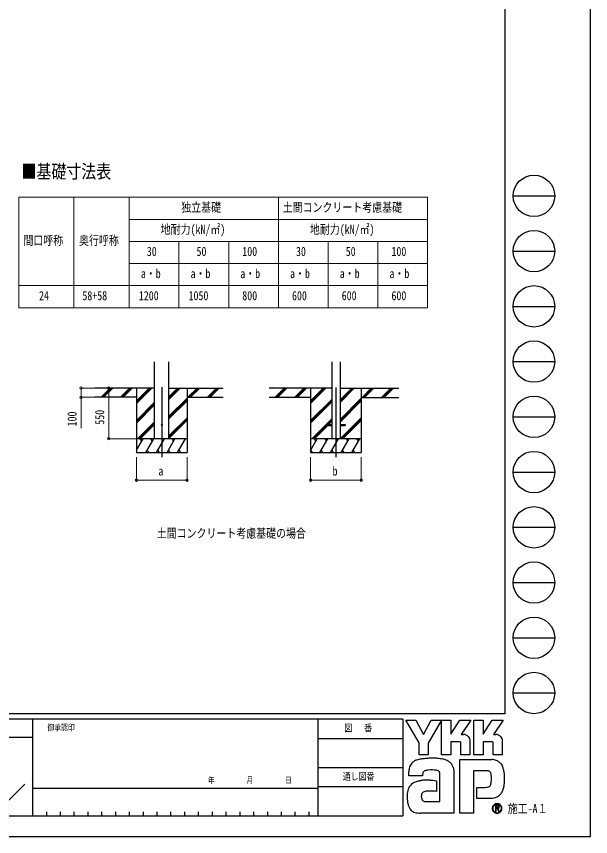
# Model space of a CAD drawing. Units: millimetres, scale not verified. Extents: x -12615 to 12615, y -8910 to 8910.
# Drawn here: x 6380 to 12615, y -8910 to 0 of the extents above; entities that cross this region are included whole.
import ezdxf
from ezdxf.enums import TextEntityAlignment as Align

# ---------------------------------------------------------------- set-up
doc = ezdxf.new("R2010")
doc.units = ezdxf.units.MM
doc.header["$LTSCALE"] = 50
doc.layers.add('0-1_TABLE1', color=7, linetype='Continuous', lineweight=18)
doc.layers.add('0-7_YKK_D', color=6, linetype='Continuous', lineweight=18)
for name, color, linetype in [('0-2_USER1', 3, 'Continuous'), ('0-4_YKK_12', 2, 'Continuous'), ('0-6_YKK_A1', 4, 'Continuous'), ('0-8_YKK_ZWAK', 7, 'Continuous')]:
    doc.layers.add(name, color=color, linetype=linetype)
doc.styles.add('ＭＳ ゴシック', font='')
doc.styles.get('ＭＳ ゴシック').set_extended_font_data('MS Gothic')

msp = doc.modelspace()

# ---------------------------------------------------------------- linework, layer by layer
at = {"layer": '0-1_TABLE1'}
for p, q in [((6405.06, -1965), (10845.06, -1965)), ((6405.06, -1965), (6405.06, -3165)), ((7005.06, -1965), (7005.06, -3165)), ((7605.06, -1965), (7605.06, -3165)), ((9225.06, -1965), (9225.06, -3165)), ((7605.06, -2205), (10845.06, -2205)), ((7605.06, -2445), (10845.06, -2445)), ((8685.06, -2445), (8685.06, -3165)), ((9765.06, -2445), (9765.06, -3165)), ((10305.06, -2445), (10305.06, -3165)), ((7605.06, -2685), (10845.06, -2685)), ((6405.06, -2925), (10845.06, -2925)), ((6405.06, -3165), (10845.06, -3165))]:
    msp.add_line(p, q, dxfattribs=at)
for points in [[(10845.06, -1965), (10845.06, -2445), (10845.06, -2925), (10845.06, -3165)], [(8145.06, -2445), (8145.06, -2925), (8145.06, -3165)]]:
    msp.add_lwpolyline(points, dxfattribs=at)
at = {"layer": '0-4_YKK_12'}
for p, q in [((7958.06, -4028.79), (7958.06, -4788)), ((9849.06, -4029.79), (9849.06, -4789))]:
    msp.add_line(p, q, dxfattribs=at)
at = {"layer": '0-6_YKK_A1'}
for p, q in [((7880.31, -4588), (7880.31, -3752.65)), ((8035.81, -4588), (8035.81, -3752.65)), ((9803.86, -3753.65), (9803.86, -4589)), ((9894.26, -3753.65), (9894.26, -4589)), ((7880.31, -4038), (7232.11, -4038)), ((7298.8, -4136.6), (7397.39, -4038)), ((7311.53, -4138), (7411.53, -4038)), ((7325.68, -4138), (7425.68, -4038)), ((7510.93, -4136.6), (7609.52, -4038)), ((7523.67, -4138), (7623.67, -4038)), ((7537.81, -4138), (7637.81, -4038)), ((7683.06, -4038), (7683.06, -4738)), ((7683.06, -4204.88), (7849.94, -4038)), ((7683.06, -4190.74), (7835.8, -4038)), ((7683.06, -4176.6), (7821.66, -4038)), ((8035.81, -4160.5), (8158.31, -4038)), ((8035.81, -4146.36), (8144.17, -4038)), ((8035.81, -4132.21), (8130.02, -4038)), ((8035.81, -4038), (8623.68, -4038)), ((8233.06, -4038), (8233.06, -4738)), ((8242.16, -4138), (8342.16, -4038)), ((8256.3, -4138), (8356.3, -4038)), ((8270.44, -4138), (8370.44, -4038)), ((8454.29, -4138), (8554.29, -4038)), ((8468.43, -4138), (8568.43, -4038)), ((8482.57, -4138), (8582.57, -4038)), ((9803.86, -4039), (9123.11, -4039)), ((9189.8, -4137.6), (9288.39, -4039)), ((9202.53, -4139), (9302.54, -4039)), ((9216.68, -4139), (9316.68, -4039)), ((9401.93, -4137.6), (9500.53, -4039)), ((9414.67, -4139), (9514.67, -4039)), ((9428.81, -4139), (9528.81, -4039)), ((9574.06, -4039), (9574.06, -4739)), ((9574.06, -4205.88), (9740.94, -4039)), ((9574.06, -4191.74), (9726.8, -4039)), ((9574.06, -4177.6), (9712.66, -4039)), ((9894.26, -4194.05), (10049.31, -4039)), ((9894.26, -4179.91), (10035.17, -4039)), ((9894.26, -4165.76), (10021.03, -4039)), ((9894.26, -4039), (10532.27, -4039)), ((10124.06, -4039), (10124.06, -4739)), ((10133.16, -4139), (10233.16, -4039)), ((10147.3, -4139), (10247.3, -4039)), ((10161.44, -4139), (10261.44, -4039)), ((10345.29, -4139), (10445.29, -4039)), ((10359.43, -4139), (10459.43, -4039)), ((10373.57, -4139), (10473.57, -4039)), ((7683.06, -4138), (7232.11, -4138)), ((8035.81, -4344.34), (8233.06, -4147.1)), ((8035.81, -4358.49), (8233.06, -4161.24)), ((8035.81, -4372.63), (8233.06, -4175.38)), ((8233.06, -4138), (8623.68, -4138)), ((9574.06, -4139), (9123.11, -4139)), ((9574.06, -4389.73), (9803.86, -4159.93)), ((9574.06, -4403.87), (9803.86, -4174.07)), ((9894.26, -4377.89), (10124.06, -4148.1)), ((9894.26, -4392.04), (10124.06, -4162.24)), ((9894.26, -4406.18), (10124.06, -4176.38)), ((10124.06, -4139), (10532.27, -4139)), ((7683.06, -4388.73), (7880.31, -4191.48)), ((7683.06, -4402.87), (7880.31, -4205.62)), ((7683.06, -4417.01), (7880.31, -4219.76)), ((9574.06, -4418.01), (9803.86, -4188.21)), ((8035.81, -4556.48), (8233.06, -4359.23)), ((9895.28, -4589), (10124.06, -4360.23)), ((7695.92, -4588), (7880.31, -4403.61)), ((7710.06, -4588), (7880.31, -4417.75)), ((7724.2, -4588), (7880.31, -4431.89)), ((8035.81, -4570.62), (8233.06, -4373.37)), ((8035.81, -4584.76), (8233.06, -4387.51)), ((9586.92, -4589), (9803.86, -4372.06)), ((9601.06, -4589), (9749.06, -4441)), ((9615.2, -4589), (9760.7, -4443.5)), ((9749.06, -4434.5), (9749.06, -4443.5)), ((9749.06, -4434.5), (9803.86, -4434.5)), ((9749.06, -4443.5), (9803.86, -4443.5)), ((9755.56, -4434.5), (9803.86, -4386.2)), ((9769.7, -4434.5), (9803.86, -4400.34)), ((9894.26, -4434.5), (9949.06, -4434.5)), ((9894.26, -4443.5), (9949.06, -4443.5)), ((9909.43, -4589), (10124.06, -4374.37)), ((9923.57, -4589), (10124.06, -4388.51)), ((9949.06, -4434.5), (9949.06, -4443.5)), ((8233.06, -4588), (7683.06, -4588)), ((7683.06, -4713.45), (7755.49, -4588)), ((7740.49, -4613.98), (7725.49, -4588)), ((7784.36, -4738), (7870.96, -4588)), ((7855.96, -4613.98), (7840.96, -4588)), ((7899.83, -4738), (7986.43, -4588)), ((7971.43, -4613.98), (7956.43, -4588)), ((8015.3, -4738), (8101.9, -4588)), ((8086.9, -4613.98), (8071.9, -4588)), ((8130.77, -4738), (8217.37, -4588)), ((8187.37, -4588), (8187.37, -4588)), ((10124.06, -4589), (9574.06, -4589)), ((9574.06, -4714.45), (9646.49, -4589)), ((9631.49, -4614.98), (9616.49, -4589)), ((9675.36, -4739), (9761.96, -4589)), ((9746.96, -4614.98), (9731.96, -4589)), ((9790.83, -4739), (9877.43, -4589)), ((9862.43, -4614.98), (9847.43, -4589)), ((9906.3, -4739), (9992.9, -4589)), ((9977.9, -4614.98), (9962.9, -4589)), ((10021.77, -4739), (10108.37, -4589)), ((10093.37, -4614.98), (10078.37, -4589)), ((7799.35, -4712.02), (7814.35, -4738)), ((7914.82, -4712.02), (7929.82, -4738)), ((8030.3, -4712.02), (8045.3, -4738)), ((8145.76, -4712.02), (8160.76, -4738)), ((9574.89, -4713.02), (9589.88, -4739)), ((9690.36, -4713.02), (9705.35, -4739)), ((9805.83, -4713.02), (9820.82, -4739)), ((9921.3, -4713.02), (9936.3, -4739)), ((10036.77, -4713.02), (10051.76, -4739)), ((7683.06, -4738), (8233.06, -4738)), ((9574.06, -4739), (10124.06, -4739))]:
    msp.add_line(p, q, dxfattribs=at)
msp.add_circle((7958.06, -4438), 5, dxfattribs=at)
at = {"layer": '0-7_YKK_D'}
for p, q in [((7231.11, -4038), (7082.06, -4038)), ((7383.06, -4038), (7383.06, -4588)), ((7231.11, -4138), (7082.06, -4138)), ((7682.06, -4588), (7382.06, -4588)), ((7683.06, -4788), (7683.06, -5039)), ((8233.06, -4788), (8233.06, -5039)), ((9574.06, -4789), (9574.06, -5039)), ((10124.06, -4789), (10124.06, -5039)), ((7683.06, -5038), (8233.06, -5038)), ((9574.06, -5038), (10124.06, -5038))]:
    msp.add_line(p, q, dxfattribs=at)
msp.add_lwpolyline([(7083.06, -4038), (7083.06, -4138), (7083.06, -4473.8)], dxfattribs=at)
for centre in [(7083.06, -4038), (7383.06, -4038), (7083.06, -4138), (7383.06, -4588), (7683.06, -5038), (8233.06, -5038), (9574.06, -5038), (10124.06, -5038)]:
    msp.add_circle(centre, 12.75, dxfattribs=at)
at = {"layer": '0-8_YKK_ZWAK'}
for p, q in [((11685.06, 8325), (11685.06, -7575)), ((11775.06, -1950), (12225.06, -1950)), ((11775.06, -2550), (12225.06, -2550)), ((11775.06, -3150), (12225.06, -3150)), ((11775.06, -3750), (12225.06, -3750)), ((11775.06, -4350), (12225.06, -4350)), ((11775.06, -4950), (12225.06, -4950)), ((11775.06, -5550), (12225.06, -5550)), ((11775.06, -6150), (12225.06, -6150)), ((11775.06, -6750), (12225.06, -6750)), ((11775.06, -7350), (12225.06, -7350)), ((11685.06, -7575), (-11714.94, -7575)), ((6555.06, -7635), (5955.06, -7635)), ((9652.56, -7635), (6555.06, -7635)), ((6555.06, -7635), (6555.06, -8685)), ((9652.56, -7635), (9652.56, -8685)), ((10575.06, -7635), (9652.56, -7635)), ((10575.06, -7635), (10575.06, -8685)), ((5955.06, -7830), (6555.06, -7830)), ((9652.56, -7845), (10575.06, -7845)), ((9652.56, -8160), (10575.06, -8160)), ((6182.02, -8627.97), (6470.68, -8339.3)), ((10575.06, -8370), (9652.56, -8370)), ((6555.06, -8385), (9652.56, -8385)), ((6705.06, -8640), (6705.06, -8685)), ((6855.06, -8640), (6855.06, -8685)), ((7005.06, -8640), (7005.06, -8685)), ((7155.06, -8640), (7155.06, -8685)), ((7305.06, -8640), (7305.06, -8685)), ((7455.06, -8640), (7455.06, -8685)), ((7605.06, -8640), (7605.06, -8685)), ((7755.06, -8640), (7755.06, -8685)), ((7905.06, -8640), (7905.06, -8685)), ((8055.06, -8640), (8055.06, -8685)), ((8205.06, -8640), (8205.06, -8685)), ((8355.06, -8640), (8355.06, -8685)), ((8505.06, -8640), (8505.06, -8685)), ((8655.06, -8640), (8655.06, -8685)), ((8805.06, -8640), (8805.06, -8685)), ((8955.06, -8640), (8955.06, -8685)), ((9105.06, -8640), (9105.06, -8685)), ((9255.06, -8640), (9255.06, -8685)), ((9405.06, -8640), (9405.06, -8685)), ((9555.06, -8640), (9555.06, -8685)), ((5955.06, -8685), (6555.06, -8685)), ((6555.06, -8685), (9652.56, -8685)), ((9652.56, -8685), (10575.06, -8685)), ((11600.02, -8651.94), (11600.02, -8651.94))]:
    msp.add_line(p, q, dxfattribs=at)
for points in [[(-12615, -8910), (12615, -8910), (12615, 8910), (-12615, 8910)], [(10608.06, -7644), (10718.49, -7644), (10801.41, -7800.3), (10884.12, -7644), (10994.63, -7644), (10853.01, -7895.97), (10853.01, -8022.4), (10752.29, -8022.4), (10752.29, -7892.57)]]:
    msp.add_lwpolyline(points, close=True, dxfattribs=at)
for points in [[(11191.64, -7879.83), (11096.31, -7879.83), (11096.31, -8022.29), (10994.74, -8022.29), (10994.74, -7644), (11096.31, -7644), (11096.31, -7798.75), (11196.21, -7644), (11315.52, -7644), (11208.48, -7800.64), (11212.27, -7800.64), (11216.46, -7800.64), (11220.76, -7800.64), (11224.9, -7800.64), (11228.6, -7800.64), (11231.58, -7800.64), (11233.57, -7800.64), (11234.3, -7800.64)], [(11542.53, -7879.83), (11447.31, -7879.83), (11447.31, -8022.4), (11345.69, -8022.4), (11345.69, -7644), (11447.31, -7644), (11447.31, -7798.75), (11547.1, -7644), (11666.41, -7644), (11559.37, -7800.64), (11563.2, -7800.64), (11567.41, -7800.64), (11571.71, -7800.64), (11575.84, -7800.64), (11579.52, -7800.64), (11582.49, -7800.64), (11584.47, -7800.64), (11585.19, -7800.64)], [(11263.52, -7806.64), (11275.65, -7813.57), (11285.92, -7822.6), (11294.18, -7833.36), (11300.27, -7845.45), (11304.03, -7858.49), (11305.32, -7872.11), (11305.32, -8022.65), (11206.23, -8022.65), (11206.23, -7894.23)], [(11614.45, -7806.64), (11626.61, -7813.57), (11636.92, -7822.6), (11645.22, -7833.36), (11651.35, -7845.45), (11655.14, -7858.49), (11656.44, -7872.11), (11656.44, -8022.4), (11557.12, -8022.4), (11557.12, -7894.23)], [(11486.61, -8194.52), (11343.58, -8194.52), (11343.58, -8655), (11193.69, -8655), (11193.69, -8072.37), (11542.06, -8072.37)], [(10814.39, -8196.93), (10807.42, -8200.86), (10801.98, -8205.65), (10797.86, -8211.25), (10794.88, -8217.59), (10792.82, -8224.59), (10791.48, -8232.21), (10790.67, -8240.37), (10790.19, -8249), (10640.23, -8249.37), (10640.67, -8228.86), (10641.5, -8205.82)], [(11123.13, -8157.5), (11127.38, -8174.71), (11129.79, -8193.13), (11130.55, -8212.76), (11130.55, -8655), (10768.66, -8655)], [(10871.84, -8296.58), (10900.22, -8298.46), (10922.53, -8300.96), (10937.13, -8303.3), (10942.36, -8304.7), (10942.36, -8419.42), (10925.77, -8417.67), (10907.57, -8416.68), (10888.94, -8416.3), (10871.06, -8416.36), (10855.1, -8416.69), (10842.25, -8417.13), (10833.68, -8417.51), (10830.56, -8417.68), (10817.59, -8420.05), (10806.4, -8423.76), (10797.01, -8428.84), (10789.4, -8435.31), (10783.58, -8443.19), (10779.55, -8452.51), (10777.31, -8463.3), (10776.86, -8475.57), (10778.29, -8489.07), (10781.15, -8500.22), (10785.28, -8509.25), (10790.48, -8516.37), (10796.58, -8521.78), (10803.4, -8525.72), (10810.76, -8528.37), (10818.48, -8529.97), (10977.79, -8529.97), (10977.79, -8235.22), (10977.83, -8229.38), (10977.53, -8223.66), (10976.78, -8218.16), (10975.5, -8212.94), (10973.59, -8208.07), (10970.96, -8203.64), (10967.51, -8199.72), (10963.16, -8196.37)], [(10963.16, -8196.37), (10953.82, -8192.71), (10938.88, -8189.6), (10919.82, -8187.31), (10898.12, -8186.08), (10875.25, -8186.18), (10852.69, -8187.85)], [(11636.14, -8113.54), (11645.92, -8125.87), (11653.24, -8137.83), (11658.35, -8148.65)], [(11537.48, -8282.99), (11537.29, -8263.9), (11536.38, -8246.69), (11534.23, -8231.59), (11530.31, -8218.78)], [(11623.69, -8462.91), (11609.85, -8473.67), (11595.43, -8482.13), (11580.55, -8488.44), (11565.3, -8492.76), (11549.8, -8495.23), (11534.16, -8496.03), (11380.08, -8496.03), (11380.08, -8374.99), (11466.96, -8374.99), (11482.98, -8374.77), (11497.07, -8373.4), (11509.16, -8369.86)], [(11623.82, -8587.79), (11623.75, -8586.03), (11623.53, -8584.34), (11623.16, -8582.71), (11622.66, -8581.16), (11622.01, -8579.69), (11621.22, -8578.31), (11620.3, -8577.02), (11619.24, -8575.84), (11617.85, -8574.61), (11616.31, -8573.54), (11614.62, -8572.63), (11612.79, -8571.88), (11610.84, -8571.29), (11608.75, -8570.87), (11606.55, -8570.61), (11604.23, -8570.53), (11581.5, -8570.53), (11581.5, -8637.42), (11588.37, -8637.42), (11588.37, -8577.35), (11604.23, -8577.35), (11605.87, -8577.41), (11607.41, -8577.57), (11608.85, -8577.83), (11610.19, -8578.2), (11611.42, -8578.67), (11612.53, -8579.24), (11613.52, -8579.9), (11614.4, -8580.67)], [(11617.08, -8587.79), (11616.66, -8591.01), (11615.51, -8593.54), (11613.78, -8595.47), (11611.64, -8596.87), (11609.23, -8597.83), (11606.71, -8598.42), (11604.25, -8598.72), (11601.99, -8598.8), (11596.03, -8598.8), (11599.04, -8603.91), (11618.68, -8637.65), (11626.54, -8637.65), (11607.6, -8605.17), (11609.37, -8604.82), (11611.07, -8604.37), (11612.67, -8603.83), (11614.19, -8603.2), (11615.6, -8602.47), (11616.92, -8601.65), (11618.14, -8600.73), (11619.24, -8599.73)]]:
    msp.add_lwpolyline(points, dxfattribs=at)
for centre in [(12000.06, -1950), (12000.06, -2550), (12000.06, -3150), (12000.06, -3750), (12000.06, -4350), (12000.06, -4950), (12000.06, -5550), (12000.06, -6150), (12000.06, -6750), (12000.06, -7350)]:
    msp.add_circle(centre, 225, dxfattribs=at)
for centre, radius, start, end in [((11234.45, -7875.57), 74.93, 78.26798, 90.11215), ((11235.52, -7870.11), 69.37, 66.19963, 78.22058), ((11585.34, -7875.7), 75.07, 78.27851, 90.10826), ((11586.37, -7870.44), 69.7, 66.2483, 78.23226), ((11192.17, -7893.88), 14.06, 358.57817, 92.1683), ((11543.13, -7893.81), 14, 358.29941, 92.43455), ((10754.79, -8184.02), 108.55, 122.60463, 137.83438), ((10769.15, -8207.24), 135.84, 108.37421, 122.42809), ((10791.88, -8288.08), 219.75, 100.93159, 107.35499), ((10866.16, -8648.45), 587.69, 97.86054, 101.37938), ((10901.03, -8890.74), 832.48, 94.90201, 97.9576), ((10903.41, -8910.14), 852, 91.6169, 94.94971), ((10900.11, -8772.18), 714.01, 87.51794, 91.66439), ((10909.38, -8573.33), 514.94, 81.92631, 87.59083), ((10936.76, -8385.69), 325.32, 73.67137, 82.05943), ((10977.38, -8249.75), 183.45, 60.60528, 73.9085), ((10994.01, -8216.59), 146.41, 52.17347, 59.90542), ((11008.88, -8197.34), 122.08, 43.55042, 52.14561), ((11536.36, -8232.64), 160.37, 78.73198, 87.96551), ((11541.07, -8208.59), 135.87, 69.03034, 78.69541), ((11545.45, -8196.9), 123.38, 59.39484, 68.9885), ((11547.48, -8193.34), 119.28, 50.3012, 59.3616), ((11546.74, -8194.18), 120.4, 42.05209, 50.28551), ((10913.41, -8221.38), 272.36, 171.55622, 176.72493), ((10821.12, -8207.6), 179.04, 163.48385, 171.57982), ((10774.82, -8193.86), 130.74, 152.2125, 163.4865), ((10754.81, -8183.52), 108.22, 138.03852, 152.12015), ((10853.97, -8290.89), 101.95, 102.4979, 112.84632), ((10873.7, -8375.98), 189.3, 96.37207, 102.75341), ((11017.07, -8189.43), 110.69, 34.48659, 43.50182), ((11017.13, -8189.26), 110.55, 25.58915, 34.43128), ((11007.29, -8193.87), 121.41, 17.43089, 25.54591), ((11487.42, -8268.03), 73.52, 77.94572, 90.63794), ((11493.81, -8238.05), 42.86, 60.20991, 77.92418), ((11487.28, -8228.44), 188.76, 14.76267, 25.00486), ((11371.51, -8259.99), 308.76, 7.9139, 14.95041), ((11497.96, -8230.26), 34.04, 39.8078, 59.75378), ((11492.14, -8234.71), 41.37, 22.65544, 39.38165), ((11196.61, -8284.73), 340.88, 355.2339, 0.29193), ((11255.87, -8276.8), 425.61, 2.54376, 8.01251), ((11189.59, -8280.29), 491.98, 357.76419, 2.60674), ((10754.78, -8438.01), 127.65, 142.04688, 153.80771), ((10750.42, -8434.88), 122.29, 130.60221, 141.94427), ((10757.63, -8443.54), 133.55, 120.60724, 130.53081), ((10771.85, -8467.72), 161.6, 112.58838, 120.58162), ((10790.98, -8513.7), 211.4, 106.61303, 112.59024), ((10821.07, -8614.84), 316.93, 99.87193, 106.59825), ((10837.93, -8709.82), 413.39, 94.78469, 99.91711), ((10846.14, -8804.31), 508.24, 90.80099, 94.81812), ((10847.39, -8874.68), 578.61, 87.57779, 90.82714), ((11495.16, -8338.28), 34.54, 293.91672, 314.09376), ((11490.45, -8334.13), 40.8, 314.78099, 333.92928), ((11460.15, -8319.42), 74.48, 334.00676, 347.34989), ((11377.49, -8300.27), 159.33, 347.14308, 355.40008), ((11307.45, -8294.38), 373.25, 347.15166, 352.97565), ((11208.51, -8281.51), 473.02, 352.8937, 357.82206), ((10914.4, -8470.46), 291.87, 174.55588, 182.47272), ((10826.95, -8462.09), 204.02, 164.97537, 174.56739), ((10777.37, -8448.87), 152.71, 153.89178, 164.94341), ((11523.69, -8350.16), 150.71, 311.57033, 318.66243), ((11506.24, -8334.86), 173.92, 318.67367, 325.29112), ((11551.08, -8368.28), 118.04, 326.23251, 339.61931), ((11440.22, -8325.35), 236.92, 339.22498, 347.31457), ((11077.49, -8467.89), 454.94, 181.90948, 187.89042), ((10886.08, -8494.82), 261.65, 187.80471, 196.36971), ((11600.11, -8604.57), 52.92, 90.09157, 179.92363), ((11600.1, -8604.47), 52.82, 44.93442, 90.08536), ((10785.01, -8524.67), 156.26, 196.3102, 208.20993), ((10741.01, -8548.09), 106.41, 208.29777, 223.35561), ((10731.08, -8556.83), 93.2, 223.64205, 239.63663), ((10739.32, -8541.84), 110.3, 239.8785, 253.65355), ((11599.78, -8604.63), 52.6, 179.86065, 225.14399), ((11599.77, -8604.4), 47.06, 134.8007, 180.12175), ((11599.58, -8604.7), 46.87, 179.75513, 225.29722), ((11600.03, -8604.63), 52.77, 224.94536, 269.98445), ((11599.91, -8604.13), 46.97, 89.86602, 135.149), ((11599.93, -8605.12), 46.82, 224.62822, 270.10973), ((11600.12, -8604.49), 47.33, 45.03108, 90.11509), ((11600.03, -8604.37), 53.04, 269.98802, 314.93777), ((11599.95, -8604.42), 47.52, 270.09072, 359.90926), ((11607.02, -8587.51), 10.06, 358.3894, 42.86139), ((11607.22, -8588.27), 16.6, 316.37674, 1.6565), ((11600.15, -8604.5), 47.31, 0.00643, 45.07115), ((11600.52, -8604.31), 52.41, 359.78949, 45.13288), ((11600.39, -8604.71), 52.54, 314.92572, 0.23508), ((10754.4, -8490.03), 164.26, 253.69102, 263.74909), ((10767.18, -8376.29), 278.71, 263.68487, 270.30455)]:
    msp.add_arc(centre, radius, start, end, dxfattribs=at)

# ---------------------------------------------------------------- texts
at = {"layer": '0-1_TABLE1', "style": 'ＭＳ ゴシック', "width": 0.8}
for s, p in [('独立基礎', (8170.26, -2152.5)), ('土間コンクリート考慮基礎', (9271.86, -2152.5)), ('地耐力(kN/㎡)', (7947.06, -2392.5)), ('地耐力(kN/㎡)', (9567.06, -2392.5)), ('間口呼称', (6456.66, -2512.5)), ('奥行呼称', (7060.26, -2512.5)), ('30', (7795.86, -2632.5)), ('50', (8335.86, -2632.5)), ('100', (8832.66, -2632.5)), ('30', (9415.86, -2632.5)), ('50', (9955.86, -2632.5)), ('100', (10452.66, -2632.5)), ('a・b', (7731.06, -2872.5)), ('a・b', (8271.06, -2872.5)), ('a・b', (8811.06, -2872.5)), ('a・b', (9351.06, -2872.5)), ('a・b', (9891.06, -2872.5)), ('a・b', (10431.06, -2872.5)), ('24', (6625.86, -3112.5)), ('58+58', (7096.26, -3112.5)), ('1200', (7709.46, -3112.5)), ('1050', (8249.46, -3112.5)), ('800', (8832.66, -3112.5)), ('600', (9372.66, -3112.5)), ('600', (9912.66, -3112.5)), ('600', (10452.66, -3112.5))]:
    msp.add_text(s, height=98.97, dxfattribs=at).set_placement(p, align=Align.BOTTOM_LEFT)
at = {"layer": '0-2_USER1', "style": 'ＭＳ ゴシック', "width": 0.8}
for s, height, p in [('■基礎寸法表', 148.5, (6436.4, -1803.5)), ('土間コンクリート考慮基礎の場合', 98.97, (7904, -5693))]:
    msp.add_text(s, height=height, dxfattribs=at).set_placement(p, align=Align.BOTTOM_LEFT)
at = {"layer": '0-7_YKK_D', "style": 'ＭＳ ゴシック', "width": 0.8}
for s, p in [('100', (7063.06, -4453.8)), ('550', (7363.06, -4435.4))]:
    msp.add_text(s, height=98.97, rotation=90, dxfattribs=at).set_placement(p, align=Align.BOTTOM_LEFT)
for s, p in [('b', (9813.06, -5018)), ('a', (7922.06, -5018))]:
    msp.add_text(s, height=98.97, dxfattribs=at).set_placement(p, align=Align.BOTTOM_LEFT)
at = {"layer": '0-8_YKK_ZWAK', "style": 'ＭＳ ゴシック', "width": 0.8}
for s, height, p in [('御承認印', 65.98, (6717.41, -7777.5)), ('図\u3000 番', 76.98, (9940.21, -7792.5)), ('年        月        日', 65.98, (8459.72, -8349.64)), ('通し図番', 76.98, (9923.41, -8317.5)), ('施工-A１', 98.97, (11715.06, -8685))]:
    msp.add_text(s, height=height, dxfattribs=at).set_placement(p, align=Align.BOTTOM_LEFT)

doc.saveas('drawing.dxf')
